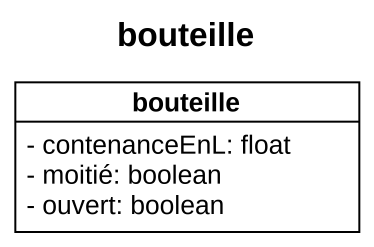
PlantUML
@startuml
title bouteille
hide circle
hide empty members
skinparam classAttributeIconSize 0
class bouteille {
  - contenanceEnL: float
  - moitié: boolean
  - ouvert: boolean
}
@enduml
